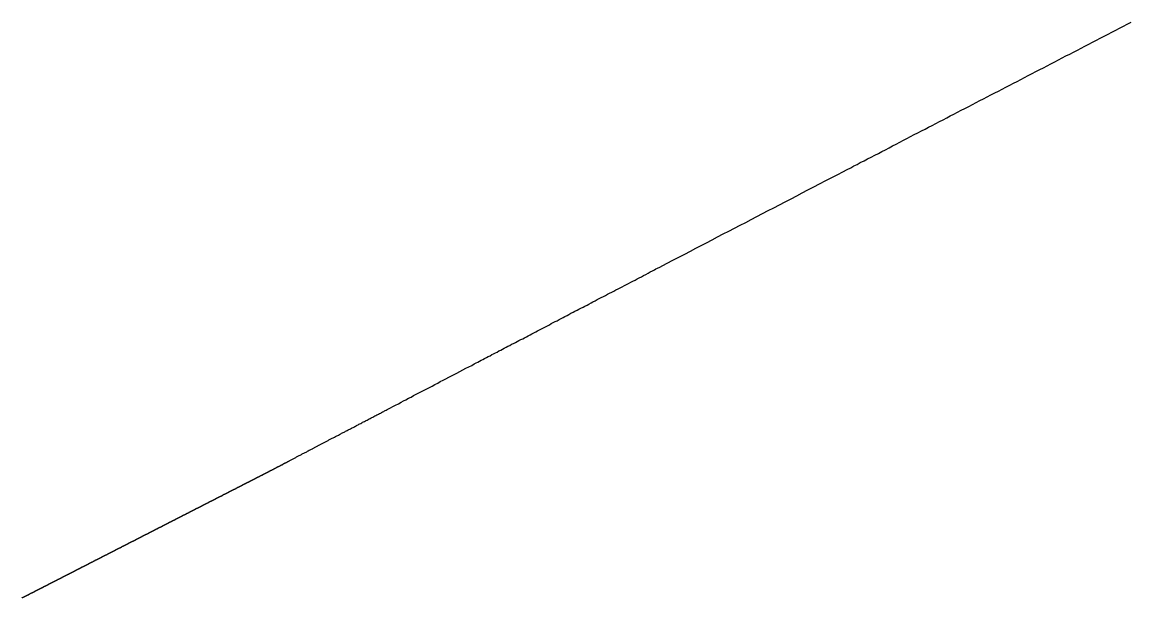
# Model space of a CAD drawing. Header units: millimetres. Extents: x 0 to 2438, y 0 to 1219.
# Drawn here: x 773.7797 to 773.843, y 119.9131 to 119.9459 of the extents above; entities that cross this region are included whole.
import ezdxf

# ---------------------------------------------------------------- set-up
doc = ezdxf.new("R2010")
doc.units = ezdxf.units.MM
doc.layers.add('CUT', color=7, linetype='Continuous')

msp = doc.modelspace()

# ---------------------------------------------------------------- linework, layer by layer
at = {"layer": 'CUT'}
msp.add_lwpolyline([(773.77973, 119.91306), (773.77974, 119.91306), (773.77974, 119.91307), (773.77975, 119.91307), (773.77976, 119.91307), (773.77976, 119.91308), (773.77977, 119.91308), (773.77978, 119.91308), (773.77978, 119.91309), (773.77979, 119.91309), (773.7798, 119.9131), (773.77981, 119.9131), (773.77982, 119.91311), (773.77983, 119.91311), (773.77983, 119.91312), (773.77984, 119.91312), (773.77985, 119.91312), (773.77985, 119.91313), (773.77986, 119.91313), (773.77987, 119.91313), (773.77987, 119.91314), (773.77988, 119.91314), (773.77989, 119.91314), (773.77989, 119.91315), (773.7799, 119.91315), (773.77991, 119.91315), (773.77991, 119.91316), (773.77992, 119.91316), (773.77993, 119.91316), (773.77993, 119.91317), (773.77994, 119.91317), (773.77995, 119.91317), (773.77995, 119.91318), (773.77996, 119.91318), (773.77997, 119.91318), (773.77997, 119.91319), (773.77998, 119.91319), (773.77999, 119.91319), (773.77999, 119.9132), (773.78, 119.9132), (773.78001, 119.9132), (773.78001, 119.91321), (773.78002, 119.91321), (773.78003, 119.91321), (773.78003, 119.91322), (773.78004, 119.91322), (773.78005, 119.91322), (773.78005, 119.91323), (773.78006, 119.91323), (773.78007, 119.91323), (773.78007, 119.91324), (773.78008, 119.91324), (773.78009, 119.91324), (773.78009, 119.91325), (773.7801, 119.91325), (773.78011, 119.91325), (773.78011, 119.91326), (773.78012, 119.91326), (773.78013, 119.91326), (773.78013, 119.91327), (773.78014, 119.91327), (773.78015, 119.91327), (773.78015, 119.91328), (773.78016, 119.91328), (773.78017, 119.91328), (773.78017, 119.91329), (773.78018, 119.91329), (773.78019, 119.9133), (773.7802, 119.9133), (773.7802, 119.91331), (773.78021, 119.91331), (773.78022, 119.91331), (773.78022, 119.91332), (773.78023, 119.91332), (773.78024, 119.91332), (773.78024, 119.91333), (773.78025, 119.91333), (773.78026, 119.91333), (773.78026, 119.91334), (773.78027, 119.91334), (773.78028, 119.91334), (773.78028, 119.91335), (773.78029, 119.91335), (773.7803, 119.91335), (773.7803, 119.91336), (773.78031, 119.91336), (773.78032, 119.91336), (773.78032, 119.91337), (773.78033, 119.91337), (773.78034, 119.91337), (773.78034, 119.91338), (773.78035, 119.91338), (773.78036, 119.91338), (773.78036, 119.91339), (773.78037, 119.91339), (773.78038, 119.91339), (773.78038, 119.9134), (773.78039, 119.9134), (773.7804, 119.9134), (773.7804, 119.91341), (773.78041, 119.91341), (773.78042, 119.91341), (773.78042, 119.91342), (773.78043, 119.91342), (773.78044, 119.91342), (773.78044, 119.91343), (773.78045, 119.91343), (773.78046, 119.91343), (773.78046, 119.91344), (773.78047, 119.91344), (773.78048, 119.91344), (773.78048, 119.91345), (773.78049, 119.91345), (773.7805, 119.91345), (773.7805, 119.91346), (773.78051, 119.91346), (773.78052, 119.91346), (773.78052, 119.91347), (773.78053, 119.91347), (773.78054, 119.91347), (773.78054, 119.91348), (773.78055, 119.91348), (773.78056, 119.91348), (773.78056, 119.91349), (773.78057, 119.91349), (773.78058, 119.91349), (773.78058, 119.9135), (773.78059, 119.9135), (773.7806, 119.91351), (773.78061, 119.91351), (773.78062, 119.91352), (773.78063, 119.91352), (773.78063, 119.91353), (773.78064, 119.91353), (773.78065, 119.91353), (773.78065, 119.91354), (773.78066, 119.91354), (773.78067, 119.91354), (773.78067, 119.91355), (773.78068, 119.91355), (773.78069, 119.91355), (773.78069, 119.91356), (773.7807, 119.91356), (773.78071, 119.91356), (773.78071, 119.91357), (773.78072, 119.91357), (773.78073, 119.91357), (773.78073, 119.91358), (773.78074, 119.91358), (773.78075, 119.91358), (773.78075, 119.91359), (773.78076, 119.91359), (773.78077, 119.91359), (773.78077, 119.9136), (773.78078, 119.9136), (773.78079, 119.9136), (773.78079, 119.91361), (773.7808, 119.91361), (773.78081, 119.91361), (773.78081, 119.91362), (773.78082, 119.91362), (773.78083, 119.91362), (773.78083, 119.91363), (773.78084, 119.91363), (773.78085, 119.91363), (773.78085, 119.91364), (773.78086, 119.91364), (773.78087, 119.91364), (773.78087, 119.91365), (773.78088, 119.91365), (773.78089, 119.91365), (773.78089, 119.91366), (773.7809, 119.91366), (773.78091, 119.91366), (773.78091, 119.91367), (773.78092, 119.91367), (773.78093, 119.91367), (773.78093, 119.91368), (773.78094, 119.91368), (773.78095, 119.91368), (773.78095, 119.91369), (773.78096, 119.91369), (773.78097, 119.91369), (773.78097, 119.9137), (773.78098, 119.9137), (773.78099, 119.91371), (773.781, 119.91371), (773.781, 119.91372), (773.78101, 119.91372), (773.78102, 119.91372), (773.78102, 119.91373), (773.78103, 119.91373), (773.78104, 119.91373), (773.78104, 119.91374), (773.78105, 119.91374), (773.78106, 119.91374), (773.78106, 119.91375), (773.78107, 119.91375), (773.78108, 119.91375), (773.78108, 119.91376), (773.78109, 119.91376), (773.7811, 119.91376), (773.7811, 119.91377), (773.78111, 119.91377), (773.78112, 119.91377), (773.78112, 119.91378), (773.78113, 119.91378), (773.78114, 119.91378), (773.78114, 119.91379), (773.78115, 119.91379), (773.78116, 119.91379), (773.78116, 119.9138), (773.78117, 119.9138), (773.78118, 119.9138), (773.78118, 119.91381), (773.78119, 119.91381), (773.7812, 119.91381), (773.7812, 119.91382), (773.78121, 119.91382), (773.78122, 119.91382), (773.78122, 119.91383), (773.78123, 119.91383), (773.78124, 119.91383), (773.78124, 119.91384), (773.78125, 119.91384), (773.78126, 119.91384), (773.78126, 119.91385), (773.78127, 119.91385), (773.78128, 119.91385), (773.78128, 119.91386), (773.78129, 119.91386), (773.7813, 119.91386), (773.7813, 119.91387), (773.78131, 119.91387), (773.78132, 119.91387), (773.78132, 119.91388), (773.78133, 119.91388), (773.78134, 119.91388), (773.78134, 119.91389), (773.78135, 119.91389), (773.78136, 119.91389), (773.78136, 119.9139), (773.78137, 119.9139), (773.78138, 119.9139), (773.78138, 119.91391), (773.78139, 119.91391), (773.7814, 119.91392), (773.78141, 119.91392), (773.78141, 119.91393), (773.78142, 119.91393), (773.78143, 119.91393), (773.78143, 119.91394), (773.78144, 119.91394), (773.78145, 119.91394), (773.78145, 119.91395), (773.78146, 119.91395), (773.78147, 119.91395), (773.78147, 119.91396), (773.78148, 119.91396), (773.78149, 119.91396), (773.78149, 119.91397), (773.7815, 119.91397), (773.78151, 119.91397), (773.78151, 119.91398), (773.78152, 119.91398), (773.78153, 119.91398), (773.78153, 119.91399), (773.78154, 119.91399), (773.78155, 119.91399), (773.78155, 119.914), (773.78156, 119.914), (773.78157, 119.914), (773.78157, 119.91401), (773.78158, 119.91401), (773.78159, 119.91401), (773.78159, 119.91402), (773.7816, 119.91402), (773.78161, 119.91402), (773.78161, 119.91403), (773.78162, 119.91403), (773.78163, 119.91403), (773.78163, 119.91404), (773.78164, 119.91404), (773.78165, 119.91404), (773.78165, 119.91405), (773.78166, 119.91405), (773.78167, 119.91405), (773.78167, 119.91406), (773.78168, 119.91406), (773.78169, 119.91406), (773.78169, 119.91407), (773.7817, 119.91407), (773.78171, 119.91407), (773.78171, 119.91408), (773.78172, 119.91408), (773.78173, 119.91408), (773.78173, 119.91409), (773.78174, 119.91409), (773.78175, 119.91409), (773.78175, 119.9141), (773.78176, 119.9141), (773.78177, 119.9141), (773.78177, 119.91411), (773.78178, 119.91411), (773.78179, 119.91412), (773.7818, 119.91412), (773.78181, 119.91413), (773.78182, 119.91413), (773.78182, 119.91414), (773.78183, 119.91414), (773.78184, 119.91414), (773.78184, 119.91415), (773.78185, 119.91415), (773.78186, 119.91415), (773.78186, 119.91416), (773.78187, 119.91416), (773.78188, 119.91416), (773.78188, 119.91417), (773.78189, 119.91417), (773.7819, 119.91417), (773.7819, 119.91418), (773.78191, 119.91418), (773.78192, 119.91418), (773.78192, 119.91419), (773.78193, 119.91419), (773.78194, 119.91419), (773.78194, 119.9142), (773.78195, 119.9142), (773.78196, 119.9142), (773.78196, 119.91421), (773.78197, 119.91421), (773.78198, 119.91421), (773.78198, 119.91422), (773.78199, 119.91422), (773.782, 119.91422), (773.782, 119.91423), (773.78201, 119.91423), (773.78202, 119.91423), (773.78202, 119.91424), (773.78203, 119.91424), (773.78204, 119.91424), (773.78204, 119.91425), (773.78205, 119.91425), (773.78206, 119.91425), (773.78206, 119.91426), (773.78207, 119.91426), (773.78208, 119.91426), (773.78208, 119.91427), (773.78209, 119.91427), (773.7821, 119.91427), (773.7821, 119.91428), (773.78211, 119.91428), (773.78212, 119.91428), (773.78212, 119.91429), (773.78213, 119.91429), (773.78214, 119.91429), (773.78214, 119.9143), (773.78215, 119.9143), (773.78216, 119.9143), (773.78216, 119.91431), (773.78217, 119.91431), (773.78218, 119.91431), (773.78218, 119.91432), (773.78219, 119.91432), (773.7822, 119.91433), (773.78221, 119.91433), (773.78221, 119.91434), (773.78222, 119.91434), (773.78223, 119.91434), (773.78223, 119.91435), (773.78224, 119.91435), (773.78225, 119.91435), (773.78225, 119.91436), (773.78226, 119.91436), (773.78227, 119.91436), (773.78227, 119.91437), (773.78228, 119.91437), (773.78229, 119.91437), (773.78229, 119.91438), (773.7823, 119.91438), (773.78231, 119.91438), (773.78231, 119.91439), (773.78232, 119.91439), (773.78233, 119.91439), (773.78233, 119.9144), (773.78234, 119.9144), (773.78235, 119.9144), (773.78235, 119.91441), (773.78236, 119.91441), (773.78237, 119.91441), (773.78237, 119.91442), (773.78238, 119.91442), (773.78239, 119.91442), (773.78239, 119.91443), (773.7824, 119.91443), (773.78241, 119.91443), (773.78241, 119.91444), (773.78242, 119.91444), (773.78243, 119.91444), (773.78243, 119.91445), (773.78244, 119.91445), (773.78245, 119.91445), (773.78245, 119.91446), (773.78246, 119.91446), (773.78247, 119.91446), (773.78247, 119.91447), (773.78248, 119.91447), (773.78249, 119.91447), (773.78249, 119.91448), (773.7825, 119.91448), (773.78251, 119.91448), (773.78251, 119.91449), (773.78252, 119.91449), (773.78253, 119.91449), (773.78253, 119.9145), (773.78254, 119.9145), (773.78255, 119.9145), (773.78255, 119.91451), (773.78256, 119.91451), (773.78257, 119.91451), (773.78257, 119.91452), (773.78258, 119.91452), (773.78259, 119.91453), (773.7826, 119.91453), (773.78261, 119.91454), (773.78262, 119.91454), (773.78263, 119.91455), (773.78264, 119.91455), (773.78264, 119.91456), (773.78265, 119.91456), (773.78266, 119.91456), (773.78266, 119.91457), (773.78267, 119.91457), (773.78268, 119.91457), (773.78268, 119.91458), (773.78269, 119.91458), (773.7827, 119.91458), (773.7827, 119.91459), (773.78271, 119.91459), (773.78272, 119.91459), (773.78272, 119.9146), (773.78273, 119.9146), (773.78274, 119.9146), (773.78274, 119.91461), (773.78275, 119.91461), (773.78276, 119.91461), (773.78276, 119.91462), (773.78277, 119.91462), (773.78278, 119.91462), (773.78278, 119.91463), (773.78279, 119.91463), (773.7828, 119.91463), (773.7828, 119.91464), (773.78281, 119.91464), (773.78282, 119.91464), (773.78282, 119.91465), (773.78283, 119.91465), (773.78284, 119.91465), (773.78284, 119.91466), (773.78285, 119.91466), (773.78286, 119.91466), (773.78286, 119.91467), (773.78287, 119.91467), (773.78288, 119.91467), (773.78288, 119.91468), (773.78289, 119.91468), (773.7829, 119.91468), (773.7829, 119.91469), (773.78291, 119.91469), (773.78292, 119.91469), (773.78292, 119.9147), (773.78293, 119.9147), (773.78294, 119.9147), (773.78294, 119.91471), (773.78295, 119.91471), (773.78296, 119.91471), (773.78296, 119.91472), (773.78297, 119.91472), (773.78298, 119.91472), (773.78298, 119.91473), (773.78299, 119.91473), (773.783, 119.91474), (773.78301, 119.91474), (773.78301, 119.91475), (773.78302, 119.91475), (773.78303, 119.91475), (773.78303, 119.91476), (773.78304, 119.91476), (773.78305, 119.91476), (773.78305, 119.91477), (773.78306, 119.91477), (773.78307, 119.91477), (773.78307, 119.91478), (773.78308, 119.91478), (773.78309, 119.91478), (773.78309, 119.91479), (773.7831, 119.91479), (773.78311, 119.91479), (773.78311, 119.9148), (773.78312, 119.9148), (773.78313, 119.9148), (773.78313, 119.91481), (773.78314, 119.91481), (773.78315, 119.91481), (773.78315, 119.91482), (773.78316, 119.91482), (773.78317, 119.91482), (773.78317, 119.91483), (773.78318, 119.91483), (773.78319, 119.91483), (773.78319, 119.91484), (773.7832, 119.91484), (773.78321, 119.91484), (773.78321, 119.91485), (773.78322, 119.91485), (773.78323, 119.91485), (773.78323, 119.91486), (773.78324, 119.91486), (773.78325, 119.91486), (773.78325, 119.91487), (773.78326, 119.91487), (773.78327, 119.91487), (773.78327, 119.91488), (773.78328, 119.91488), (773.78329, 119.91488), (773.78329, 119.91489), (773.7833, 119.91489), (773.78331, 119.91489), (773.78331, 119.9149), (773.78332, 119.9149), (773.78333, 119.9149), (773.78333, 119.91491), (773.78334, 119.91491), (773.78335, 119.91491), (773.78335, 119.91492), (773.78336, 119.91492), (773.78337, 119.91492), (773.78337, 119.91493), (773.78338, 119.91493), (773.78339, 119.91493), (773.78339, 119.91494), (773.7834, 119.91494), (773.78341, 119.91495), (773.78342, 119.91495), (773.78343, 119.91496), (773.78344, 119.91496), (773.78344, 119.91497), (773.78345, 119.91497), (773.78346, 119.91497), (773.78346, 119.91498), (773.78347, 119.91498), (773.78348, 119.91498), (773.78348, 119.91499), (773.78349, 119.91499), (773.7835, 119.91499), (773.7835, 119.915), (773.78351, 119.915), (773.78352, 119.915), (773.78352, 119.91501), (773.78353, 119.91501), (773.78354, 119.91501), (773.78354, 119.91502), (773.78355, 119.91502), (773.78356, 119.91502), (773.78356, 119.91503), (773.78357, 119.91503), (773.78358, 119.91503), (773.78358, 119.91504), (773.78359, 119.91504), (773.7836, 119.91504), (773.7836, 119.91505), (773.78361, 119.91505), (773.78362, 119.91505), (773.78362, 119.91506), (773.78363, 119.91506), (773.78364, 119.91506), (773.78364, 119.91507), (773.78365, 119.91507), (773.78366, 119.91507), (773.78366, 119.91508), (773.78367, 119.91508), (773.78368, 119.91508), (773.78368, 119.91509), (773.78369, 119.91509), (773.7837, 119.91509), (773.7837, 119.9151), (773.78371, 119.9151), (773.78372, 119.9151), (773.78372, 119.91511), (773.78373, 119.91511), (773.78374, 119.91511), (773.78374, 119.91512), (773.78375, 119.91512), (773.78376, 119.91512), (773.78376, 119.91513), (773.78377, 119.91513), (773.78378, 119.91513), (773.78378, 119.91514), (773.78379, 119.91514), (773.7838, 119.91515), (773.78381, 119.91515), (773.78382, 119.91516), (773.78383, 119.91516), (773.78384, 119.91517), (773.78385, 119.91517), (773.78385, 119.91518), (773.78386, 119.91518), (773.78387, 119.91518), (773.78387, 119.91519), (773.78388, 119.91519), (773.78389, 119.91519), (773.78389, 119.9152), (773.7839, 119.9152), (773.78391, 119.9152), (773.78391, 119.91521), (773.78392, 119.91521), (773.78393, 119.91521), (773.78393, 119.91522), (773.78394, 119.91522), (773.78395, 119.91522), (773.78395, 119.91523), (773.78396, 119.91523), (773.78397, 119.91523), (773.78397, 119.91524), (773.78398, 119.91524), (773.78399, 119.91524), (773.78399, 119.91525), (773.784, 119.91525), (773.78401, 119.91525), (773.78401, 119.91526), (773.78402, 119.91526), (773.78403, 119.91526), (773.78403, 119.91527), (773.78404, 119.91527), (773.78405, 119.91527), (773.78405, 119.91528), (773.78406, 119.91528), (773.78407, 119.91528), (773.78407, 119.91529), (773.78408, 119.91529), (773.78409, 119.91529), (773.78409, 119.9153), (773.7841, 119.9153), (773.78411, 119.9153), (773.78411, 119.91531), (773.78412, 119.91531), (773.78413, 119.91531), (773.78413, 119.91532), (773.78414, 119.91532), (773.78415, 119.91532), (773.78415, 119.91533), (773.78416, 119.91533), (773.78417, 119.91533), (773.78417, 119.91534), (773.78418, 119.91534), (773.78419, 119.91534), (773.78419, 119.91535), (773.7842, 119.91535), (773.78421, 119.91536), (773.78422, 119.91536), (773.78423, 119.91537), (773.78424, 119.91537), (773.78424, 119.91538), (773.78425, 119.91538), (773.78426, 119.91538), (773.78426, 119.91539), (773.78427, 119.91539), (773.78428, 119.91539), (773.78428, 119.9154), (773.78429, 119.9154), (773.7843, 119.9154), (773.7843, 119.91541), (773.78431, 119.91541), (773.78432, 119.91541), (773.78432, 119.91542), (773.78433, 119.91542), (773.78434, 119.91542), (773.78434, 119.91543), (773.78435, 119.91543), (773.78436, 119.91543), (773.78436, 119.91544), (773.78437, 119.91544), (773.78438, 119.91544), (773.78438, 119.91545), (773.78439, 119.91545), (773.7844, 119.91545), (773.7844, 119.91546), (773.78441, 119.91546), (773.78442, 119.91546), (773.78442, 119.91547), (773.78443, 119.91547), (773.78444, 119.91547), (773.78444, 119.91548), (773.78445, 119.91548), (773.78446, 119.91548), (773.78446, 119.91549), (773.78447, 119.91549), (773.78448, 119.91549), (773.78448, 119.9155), (773.78449, 119.9155), (773.7845, 119.9155), (773.7845, 119.91551), (773.78451, 119.91551), (773.78452, 119.91551), (773.78452, 119.91552), (773.78453, 119.91552), (773.78454, 119.91552), (773.78454, 119.91553), (773.78455, 119.91553), (773.78456, 119.91553), (773.78456, 119.91554), (773.78457, 119.91554), (773.78458, 119.91554), (773.78458, 119.91555), (773.78459, 119.91555), (773.7846, 119.91555), (773.7846, 119.91556), (773.78461, 119.91556), (773.78462, 119.91557), (773.78463, 119.91557), (773.78463, 119.91558), (773.78464, 119.91558), (773.78465, 119.91558), (773.78465, 119.91559), (773.78466, 119.91559), (773.78467, 119.91559), (773.78467, 119.9156), (773.78468, 119.9156), (773.78469, 119.9156), (773.78469, 119.91561), (773.7847, 119.91561), (773.78471, 119.91561), (773.78471, 119.91562), (773.78472, 119.91562), (773.78473, 119.91562), (773.78473, 119.91563), (773.78474, 119.91563), (773.78475, 119.91563), (773.78475, 119.91564), (773.78476, 119.91564), (773.78477, 119.91564), (773.78477, 119.91565), (773.78478, 119.91565), (773.78479, 119.91565), (773.78479, 119.91566), (773.7848, 119.91566), (773.78481, 119.91566), (773.78481, 119.91567), (773.78482, 119.91567), (773.78483, 119.91567), (773.78483, 119.91568), (773.78484, 119.91568), (773.78485, 119.91568), (773.78485, 119.91569), (773.78486, 119.91569), (773.78487, 119.91569), (773.78487, 119.9157), (773.78488, 119.9157), (773.78489, 119.9157), (773.78489, 119.91571), (773.7849, 119.91571), (773.78491, 119.91571), (773.78491, 119.91572), (773.78492, 119.91572), (773.78493, 119.91572), (773.78493, 119.91573), (773.78494, 119.91573), (773.78495, 119.91573), (773.78495, 119.91574), (773.78496, 119.91574), (773.78497, 119.91574), (773.78497, 119.91575), (773.78498, 119.91575), (773.78499, 119.91575), (773.78499, 119.91576), (773.785, 119.91576), (773.78501, 119.91576), (773.78501, 119.91577), (773.78502, 119.91577), (773.78503, 119.91578), (773.78504, 119.91578), (773.78505, 119.91579), (773.78506, 119.91579), (773.78506, 119.9158), (773.78507, 119.9158), (773.78508, 119.9158), (773.78508, 119.91581), (773.78509, 119.91581), (773.7851, 119.91581), (773.7851, 119.91582), (773.78511, 119.91582), (773.78512, 119.91582), (773.78512, 119.91583), (773.78513, 119.91583), (773.78514, 119.91583), (773.78514, 119.91584), (773.78515, 119.91584), (773.78516, 119.91584), (773.78516, 119.91585), (773.78517, 119.91585), (773.78518, 119.91585), (773.78518, 119.91586), (773.78519, 119.91586), (773.7852, 119.91586), (773.7852, 119.91587), (773.78521, 119.91587), (773.78522, 119.91587), (773.78522, 119.91588), (773.78523, 119.91588), (773.78524, 119.91588), (773.78524, 119.91589), (773.78525, 119.91589), (773.78526, 119.91589), (773.78526, 119.9159), (773.78527, 119.9159), (773.78528, 119.9159), (773.78528, 119.91591), (773.78529, 119.91591), (773.7853, 119.91591), (773.7853, 119.91592), (773.78531, 119.91592), (773.78532, 119.91592), (773.78532, 119.91593), (773.78533, 119.91593), (773.78534, 119.91593), (773.78534, 119.91594), (773.78535, 119.91594), (773.78536, 119.91594), (773.78536, 119.91595), (773.78537, 119.91595), (773.78538, 119.91595), (773.78538, 119.91596), (773.78539, 119.91596), (773.7854, 119.91596), (773.7854, 119.91597), (773.78541, 119.91597), (773.78542, 119.91597), (773.78542, 119.91598), (773.78543, 119.91598), (773.78544, 119.91599), (773.78545, 119.91599), (773.78545, 119.916), (773.78546, 119.916), (773.78547, 119.916), (773.78547, 119.91601), (773.78548, 119.91601), (773.78549, 119.91601), (773.78549, 119.91602), (773.7855, 119.91602), (773.78551, 119.91602), (773.78551, 119.91603), (773.78552, 119.91603), (773.78553, 119.91603), (773.78553, 119.91604), (773.78554, 119.91604), (773.78555, 119.91604), (773.78555, 119.91605), (773.78556, 119.91605), (773.78557, 119.91605), (773.78557, 119.91606), (773.78558, 119.91606), (773.78559, 119.91606), (773.78559, 119.91607), (773.7856, 119.91607), (773.78561, 119.91607), (773.78561, 119.91608), (773.78562, 119.91608), (773.78563, 119.91608), (773.78563, 119.91609), (773.78564, 119.91609), (773.78565, 119.91609), (773.78565, 119.9161), (773.78566, 119.9161), (773.78567, 119.9161), (773.78567, 119.91611), (773.78568, 119.91611), (773.78569, 119.91611), (773.78569, 119.91612), (773.7857, 119.91612), (773.78571, 119.91612), (773.78571, 119.91613), (773.78572, 119.91613), (773.78573, 119.91613), (773.78573, 119.91614), (773.78574, 119.91614), (773.78575, 119.91614), (773.78575, 119.91615), (773.78576, 119.91615), (773.78577, 119.91615), (773.78577, 119.91616), (773.78578, 119.91616), (773.78579, 119.91616), (773.78579, 119.91617), (773.7858, 119.91617), (773.78581, 119.91617), (773.78581, 119.91618), (773.78582, 119.91618), (773.78583, 119.91619), (773.78584, 119.91619), (773.78585, 119.9162), (773.78586, 119.9162), (773.78586, 119.91621), (773.78587, 119.91621), (773.78588, 119.91621), (773.78588, 119.91622), (773.78589, 119.91622), (773.7859, 119.91622), (773.7859, 119.91623), (773.78591, 119.91623), (773.78592, 119.91623), (773.78592, 119.91624), (773.78593, 119.91624), (773.78594, 119.91624), (773.78594, 119.91625), (773.78595, 119.91625), (773.78596, 119.91625), (773.78596, 119.91626), (773.78597, 119.91626), (773.78598, 119.91626), (773.78598, 119.91627), (773.78599, 119.91627), (773.786, 119.91627), (773.786, 119.91628), (773.78601, 119.91628), (773.78602, 119.91628), (773.78602, 119.91629), (773.78603, 119.91629), (773.78604, 119.91629), (773.78604, 119.9163), (773.78605, 119.9163), (773.78606, 119.9163), (773.78606, 119.91631), (773.78607, 119.91631), (773.78608, 119.91631), (773.78608, 119.91632), (773.78609, 119.91632), (773.7861, 119.91632), (773.7861, 119.91633), (773.78611, 119.91633), (773.78612, 119.91633), (773.78612, 119.91634), (773.78613, 119.91634), (773.78614, 119.91634), (773.78614, 119.91635), (773.78615, 119.91635), (773.78616, 119.91635), (773.78616, 119.91636), (773.78617, 119.91636), (773.78618, 119.91636), (773.78618, 119.91637), (773.78619, 119.91637), (773.7862, 119.91637), (773.7862, 119.91638), (773.78621, 119.91638), (773.78622, 119.91638), (773.78622, 119.91639), (773.78623, 119.91639), (773.78624, 119.91639), (773.78624, 119.9164), (773.78625, 119.9164), (773.78625, 119.91641), (773.78626, 119.91641), (773.78627, 119.91641), (773.78627, 119.91642), (773.78628, 119.91642), (773.78629, 119.91642), (773.78629, 119.91643), (773.7863, 119.91643), (773.78631, 119.91643), (773.78631, 119.91644), (773.78632, 119.91644), (773.78633, 119.91644), (773.78633, 119.91645), (773.78634, 119.91645), (773.78635, 119.91645), (773.78635, 119.91646), (773.78636, 119.91646), (773.78637, 119.91646), (773.78637, 119.91647), (773.78638, 119.91647), (773.78639, 119.91647), (773.78639, 119.91648), (773.7864, 119.91648), (773.78641, 119.91648), (773.78641, 119.91649), (773.78642, 119.91649), (773.78643, 119.91649), (773.78643, 119.9165), (773.78644, 119.9165), (773.78645, 119.9165), (773.78645, 119.91651), (773.78646, 119.91651), (773.78647, 119.91651), (773.78647, 119.91652), (773.78648, 119.91652), (773.78649, 119.91652), (773.78649, 119.91653), (773.7865, 119.91653), (773.78651, 119.91653), (773.78651, 119.91654), (773.78652, 119.91654), (773.78653, 119.91654), (773.78653, 119.91655), (773.78654, 119.91655), (773.78655, 119.91655), (773.78655, 119.91656), (773.78656, 119.91656), (773.78657, 119.91656), (773.78657, 119.91657), (773.78658, 119.91657), (773.78659, 119.91657), (773.78659, 119.91658), (773.7866, 119.91658), (773.78661, 119.91658), (773.78661, 119.91659), (773.78662, 119.91659), (773.78663, 119.91659), (773.78663, 119.9166), (773.78664, 119.9166), (773.78665, 119.91661), (773.78666, 119.91661), (773.78667, 119.91662), (773.78668, 119.91662), (773.78668, 119.91663), (773.78669, 119.91663), (773.7867, 119.91663), (773.7867, 119.91664), (773.78671, 119.91664), (773.78672, 119.91664), (773.78672, 119.91665), (773.78673, 119.91665), (773.78674, 119.91665), (773.78674, 119.91666), (773.78675, 119.91666), (773.78676, 119.91666), (773.78676, 119.91667), (773.78677, 119.91667), (773.78678, 119.91667), (773.78678, 119.91668), (773.78679, 119.91668), (773.7868, 119.91668), (773.7868, 119.91669), (773.78681, 119.91669), (773.78682, 119.91669), (773.78682, 119.9167), (773.78683, 119.9167), (773.78684, 119.9167), (773.78684, 119.91671), (773.78685, 119.91671), (773.78686, 119.91671), (773.78686, 119.91672), (773.78687, 119.91672), (773.78688, 119.91672), (773.78688, 119.91673), (773.78689, 119.91673), (773.7869, 119.91673), (773.7869, 119.91674), (773.78691, 119.91674), (773.78692, 119.91674), (773.78692, 119.91675), (773.78693, 119.91675), (773.78694, 119.91675), (773.78694, 119.91676), (773.78695, 119.91676), (773.78696, 119.91676), (773.78696, 119.91677), (773.78697, 119.91677), (773.78698, 119.91677), (773.78698, 119.91678), (773.78699, 119.91678), (773.787, 119.91678), (773.787, 119.91679), (773.78701, 119.91679), (773.78702, 119.91679), (773.78702, 119.9168), (773.78703, 119.9168), (773.78704, 119.9168), (773.78704, 119.91681), (773.78705, 119.91681), (773.78706, 119.91681), (773.78706, 119.91682), (773.78707, 119.91682), (773.78707, 119.91683), (773.78708, 119.91683), (773.78709, 119.91683), (773.78709, 119.91684), (773.7871, 119.91684), (773.78711, 119.91684), (773.78711, 119.91685), (773.78712, 119.91685), (773.78713, 119.91685), (773.78713, 119.91686), (773.78714, 119.91686), (773.78715, 119.91686), (773.78715, 119.91687), (773.78716, 119.91687), (773.78717, 119.91687), (773.78717, 119.91688), (773.78718, 119.91688), (773.78719, 119.91688), (773.78719, 119.91689), (773.7872, 119.91689), (773.78721, 119.91689), (773.78721, 119.9169), (773.78722, 119.9169), (773.78723, 119.9169), (773.78723, 119.91691), (773.78724, 119.91691), (773.78725, 119.91691), (773.78725, 119.91692), (773.78726, 119.91692), (773.78727, 119.91692), (773.78727, 119.91693), (773.78728, 119.91693), (773.78729, 119.91693), (773.78729, 119.91694), (773.7873, 119.91694), (773.78731, 119.91694), (773.78731, 119.91695), (773.78732, 119.91695), (773.78733, 119.91695), (773.78733, 119.91696), (773.78734, 119.91696), (773.78735, 119.91696), (773.78735, 119.91697), (773.78736, 119.91697), (773.78737, 119.91697), (773.78737, 119.91698), (773.78738, 119.91698), (773.78739, 119.91698), (773.78739, 119.91699), (773.7874, 119.91699), (773.78741, 119.91699), (773.78741, 119.917), (773.78742, 119.917), (773.78743, 119.917), (773.78743, 119.91701), (773.78744, 119.91701), (773.78745, 119.91701), (773.78745, 119.91702), (773.78746, 119.91702), (773.78747, 119.91702), (773.78747, 119.91703), (773.78748, 119.91703), (773.78749, 119.91704), (773.7875, 119.91704), (773.7875, 119.91705), (773.78751, 119.91705), (773.78752, 119.91705), (773.78752, 119.91706), (773.78753, 119.91706), (773.78754, 119.91706), (773.78754, 119.91707), (773.78755, 119.91707), (773.78756, 119.91707), (773.78756, 119.91708), (773.78757, 119.91708), (773.78758, 119.91708), (773.78758, 119.91709), (773.78759, 119.91709), (773.7876, 119.91709), (773.7876, 119.9171), (773.78761, 119.9171), (773.78762, 119.9171), (773.78762, 119.91711), (773.78763, 119.91711), (773.78764, 119.91711), (773.78764, 119.91712), (773.78765, 119.91712), (773.78766, 119.91712), (773.78766, 119.91713), (773.78767, 119.91713), (773.78768, 119.91713), (773.78768, 119.91714), (773.78769, 119.91714), (773.7877, 119.91714), (773.7877, 119.91715), (773.78771, 119.91715), (773.78772, 119.91715), (773.78772, 119.91716), (773.78773, 119.91716), (773.78774, 119.91716), (773.78774, 119.91717), (773.78775, 119.91717), (773.78776, 119.91717), (773.78776, 119.91718), (773.78777, 119.91718), (773.78778, 119.91718), (773.78778, 119.91719), (773.78779, 119.91719), (773.7878, 119.91719), (773.7878, 119.9172), (773.78781, 119.9172), (773.78782, 119.9172), (773.78782, 119.91721), (773.78783, 119.91721), (773.78784, 119.91721), (773.78784, 119.91722), (773.78785, 119.91722), (773.78786, 119.91722), (773.78786, 119.91723), (773.78787, 119.91723), (773.78788, 119.91723), (773.78788, 119.91724), (773.78789, 119.91724), (773.7879, 119.91725), (773.78791, 119.91725), (773.78791, 119.91726), (773.78792, 119.91726), (773.78793, 119.91726), (773.78793, 119.91727), (773.78794, 119.91727), (773.78795, 119.91727), (773.78795, 119.91728), (773.78796, 119.91728), (773.78797, 119.91728), (773.78797, 119.91729), (773.78798, 119.91729), (773.78799, 119.91729), (773.78799, 119.9173), (773.788, 119.9173), (773.78801, 119.9173), (773.78801, 119.91731), (773.78802, 119.91731), (773.78803, 119.91731), (773.78803, 119.91732), (773.78804, 119.91732), (773.78805, 119.91732), (773.78805, 119.91733), (773.78806, 119.91733), (773.78807, 119.91733), (773.78807, 119.91734), (773.78808, 119.91734), (773.78809, 119.91734), (773.78809, 119.91735), (773.7881, 119.91735), (773.78811, 119.91735), (773.78811, 119.91736), (773.78812, 119.91736), (773.78813, 119.91736), (773.78813, 119.91737), (773.78814, 119.91737), (773.78815, 119.91737), (773.78815, 119.91738), (773.78816, 119.91738), (773.78817, 119.91738), (773.78817, 119.91739), (773.78818, 119.91739), (773.78819, 119.91739), (773.78819, 119.9174), (773.7882, 119.9174), (773.78821, 119.9174), (773.78821, 119.91741), (773.78822, 119.91741), (773.78823, 119.91741), (773.78823, 119.91742), (773.78824, 119.91742), (773.78825, 119.91742), (773.78825, 119.91743), (773.78826, 119.91743), (773.78827, 119.91743), (773.78827, 119.91744), (773.78828, 119.91744), (773.78829, 119.91744), (773.78829, 119.91745), (773.7883, 119.91745), (773.78831, 119.91746), (773.78832, 119.91746), (773.78832, 119.91747), (773.78833, 119.91747), (773.78834, 119.91747), (773.78834, 119.91748), (773.78835, 119.91748), (773.78836, 119.91748), (773.78836, 119.91749), (773.78837, 119.91749), (773.78838, 119.91749), (773.78838, 119.9175), (773.78839, 119.9175), (773.7884, 119.9175), (773.7884, 119.91751), (773.78841, 119.91751), (773.78842, 119.91751), (773.78842, 119.91752), (773.78843, 119.91752), (773.78844, 119.91752), (773.78844, 119.91753), (773.78845, 119.91753), (773.78846, 119.91753), (773.78846, 119.91754), (773.78847, 119.91754), (773.78848, 119.91754), (773.78848, 119.91755), (773.78849, 119.91755), (773.7885, 119.91755), (773.7885, 119.91756), (773.78851, 119.91756), (773.78852, 119.91756), (773.78852, 119.91757), (773.78853, 119.91757), (773.78854, 119.91757), (773.78854, 119.91758), (773.78855, 119.91758), (773.78856, 119.91758), (773.78856, 119.91759), (773.78857, 119.91759), (773.78858, 119.91759), (773.78858, 119.9176), (773.78859, 119.9176), (773.7886, 119.9176), (773.7886, 119.91761), (773.78861, 119.91761), (773.78862, 119.91761), (773.78862, 119.91762), (773.78863, 119.91762), (773.78864, 119.91762), (773.78864, 119.91763), (773.78865, 119.91763), (773.78866, 119.91763), (773.78866, 119.91764), (773.78867, 119.91764), (773.78868, 119.91764), (773.78868, 119.91765), (773.78869, 119.91765), (773.7887, 119.91765), (773.7887, 119.91766), (773.78871, 119.91766), (773.78872, 119.91767), (773.78873, 119.91767), (773.78873, 119.91768), (773.78874, 119.91768), (773.78875, 119.91768), (773.78875, 119.91769), (773.78876, 119.91769), (773.78877, 119.91769), (773.78877, 119.9177), (773.78878, 119.9177), (773.78879, 119.9177), (773.78879, 119.91771), (773.7888, 119.91771), (773.78881, 119.91771), (773.78881, 119.91772), (773.78882, 119.91772), (773.78883, 119.91772), (773.78883, 119.91773), (773.78884, 119.91773), (773.78885, 119.91773), (773.78885, 119.91774), (773.78886, 119.91774), (773.78887, 119.91774), (773.78887, 119.91775), (773.78888, 119.91775), (773.78889, 119.91775), (773.78889, 119.91776), (773.7889, 119.91776), (773.78891, 119.91776), (773.78891, 119.91777), (773.78892, 119.91777), (773.78893, 119.91777), (773.78893, 119.91778), (773.78894, 119.91778), (773.78895, 119.91778), (773.78895, 119.91779), (773.78896, 119.91779), (773.78897, 119.91779), (773.78897, 119.9178), (773.78898, 119.9178), (773.78899, 119.9178), (773.78899, 119.91781), (773.789, 119.91781), (773.78901, 119.91781), (773.78901, 119.91782), (773.78902, 119.91782), (773.78903, 119.91782), (773.78903, 119.91783), (773.78904, 119.91783), (773.78905, 119.91783), (773.78905, 119.91784), (773.78906, 119.91784), (773.78907, 119.91784), (773.78907, 119.91785), (773.78908, 119.91785), (773.78909, 119.91785), (773.78909, 119.91786), (773.7891, 119.91786), (773.78911, 119.91786), (773.78911, 119.91787), (773.78912, 119.91787), (773.78913, 119.91788), (773.78914, 119.91788), (773.78914, 119.91789), (773.78915, 119.91789), (773.78916, 119.91789), (773.78916, 119.9179), (773.78917, 119.9179), (773.78918, 119.9179), (773.78918, 119.91791), (773.78919, 119.91791), (773.7892, 119.91791), (773.7892, 119.91792), (773.78921, 119.91792), (773.78922, 119.91792), (773.78922, 119.91793), (773.78923, 119.91793), (773.78924, 119.91793), (773.78924, 119.91794), (773.78925, 119.91794), (773.78926, 119.91794), (773.78926, 119.91795), (773.78927, 119.91795), (773.78928, 119.91795), (773.78928, 119.91796), (773.78929, 119.91796), (773.7893, 119.91796), (773.7893, 119.91797), (773.78931, 119.91797), (773.78932, 119.91797), (773.78932, 119.91798), (773.78933, 119.91798), (773.78934, 119.91798), (773.78934, 119.91799), (773.78935, 119.91799), (773.78936, 119.91799), (773.78936, 119.918), (773.78937, 119.918), (773.78938, 119.918), (773.78938, 119.91801), (773.78939, 119.91801), (773.7894, 119.91801), (773.7894, 119.91802), (773.78941, 119.91802), (773.78942, 119.91802), (773.78942, 119.91803), (773.78943, 119.91803), (773.78944, 119.91803), (773.78944, 119.91804), (773.78945, 119.91804), (773.78946, 119.91804), (773.78946, 119.91805), (773.78947, 119.91805), (773.78948, 119.91805), (773.78948, 119.91806), (773.78949, 119.91806), (773.7895, 119.91806), (773.7895, 119.91807), (773.78951, 119.91807), (773.78952, 119.91807), (773.78952, 119.91808), (773.78953, 119.91808), (773.78954, 119.91809), (773.78955, 119.91809), (773.78955, 119.9181), (773.78956, 119.9181), (773.78957, 119.9181), (773.78957, 119.91811), (773.78958, 119.91811), (773.78959, 119.91811), (773.78959, 119.91812), (773.7896, 119.91812), (773.78961, 119.91812), (773.78961, 119.91813), (773.78962, 119.91813), (773.78963, 119.91813), (773.78963, 119.91814), (773.78964, 119.91814), (773.78965, 119.91814), (773.78965, 119.91815), (773.78966, 119.91815), (773.78967, 119.91815), (773.78967, 119.91816), (773.78968, 119.91816), (773.78969, 119.91816), (773.78969, 119.91817), (773.7897, 119.91817), (773.78971, 119.91817), (773.78971, 119.91818), (773.78972, 119.91818), (773.78973, 119.91818), (773.78973, 119.91819), (773.78974, 119.91819), (773.78975, 119.91819), (773.78975, 119.9182), (773.78976, 119.9182), (773.78977, 119.9182), (773.78977, 119.91821), (773.78978, 119.91821), (773.78979, 119.91821), (773.78979, 119.91822), (773.7898, 119.91822), (773.78981, 119.91822), (773.78981, 119.91823), (773.78982, 119.91823), (773.78983, 119.91823), (773.78983, 119.91824), (773.78984, 119.91824), (773.78985, 119.91824), (773.78985, 119.91825), (773.78986, 119.91825), (773.78987, 119.91825), (773.78987, 119.91826), (773.78988, 119.91826), (773.78989, 119.91826), (773.78989, 119.91827), (773.7899, 119.91827), (773.78991, 119.91827), (773.78991, 119.91828), (773.78992, 119.91828), (773.78993, 119.91828), (773.78993, 119.91829), (773.78994, 119.91829), (773.78995, 119.91829), (773.78995, 119.9183), (773.78996, 119.9183), (773.78996, 119.91831), (773.78997, 119.91831), (773.78998, 119.91831), (773.78998, 119.91832), (773.78999, 119.91832), (773.79, 119.91832), (773.79, 119.91833), (773.79001, 119.91833), (773.79002, 119.91833), (773.79002, 119.91834), (773.79003, 119.91834), (773.79004, 119.91834), (773.79004, 119.91835), (773.79005, 119.91835), (773.79006, 119.91835), (773.79006, 119.91836), (773.79007, 119.91836), (773.79008, 119.91836), (773.79008, 119.91837), (773.79009, 119.91837), (773.7901, 119.91837), (773.7901, 119.91838), (773.79011, 119.91838), (773.79012, 119.91838), (773.79012, 119.91839), (773.79013, 119.91839), (773.79014, 119.91839), (773.79014, 119.9184), (773.79015, 119.9184), (773.79016, 119.9184), (773.79016, 119.91841), (773.79017, 119.91841), (773.79018, 119.91841), (773.79018, 119.91842), (773.79019, 119.91842), (773.7902, 119.91842), (773.7902, 119.91843), (773.79021, 119.91843), (773.79022, 119.91843), (773.79022, 119.91844), (773.79023, 119.91844), (773.79024, 119.91844), (773.79024, 119.91845), (773.79025, 119.91845), (773.79026, 119.91845), (773.79026, 119.91846), (773.79027, 119.91846), (773.79028, 119.91846), (773.79028, 119.91847), (773.79029, 119.91847), (773.7903, 119.91847), (773.7903, 119.91848), (773.79031, 119.91848), (773.79032, 119.91848), (773.79032, 119.91849), (773.79033, 119.91849), (773.79034, 119.91849), (773.79034, 119.9185), (773.79035, 119.9185), (773.79036, 119.9185), (773.79036, 119.91851), (773.79037, 119.91851), (773.79038, 119.91852), (773.79039, 119.91852), (773.79039, 119.91853), (773.7904, 119.91853), (773.79041, 119.91853), (773.79041, 119.91854), (773.79042, 119.91854), (773.79043, 119.91854), (773.79043, 119.91855), (773.79044, 119.91855), (773.79045, 119.91855), (773.79045, 119.91856), (773.79046, 119.91856), (773.79047, 119.91856), (773.79047, 119.91857), (773.79048, 119.91857), (773.79049, 119.91857), (773.79049, 119.91858), (773.7905, 119.91858), (773.79051, 119.91858), (773.79051, 119.91859), (773.79052, 119.91859), (773.79053, 119.91859), (773.79053, 119.9186), (773.79054, 119.9186), (773.79055, 119.9186), (773.79055, 119.91861), (773.79056, 119.91861), (773.79057, 119.91861), (773.79057, 119.91862), (773.79058, 119.91862), (773.79059, 119.91862), (773.79059, 119.91863), (773.7906, 119.91863), (773.79061, 119.91863), (773.79061, 119.91864), (773.79062, 119.91864), (773.79063, 119.91864), (773.79063, 119.91865), (773.79064, 119.91865), (773.79065, 119.91865), (773.79065, 119.91866), (773.79066, 119.91866), (773.79067, 119.91866), (773.79067, 119.91867), (773.79068, 119.91867), (773.79069, 119.91867), (773.79069, 119.91868), (773.7907, 119.91868), (773.79071, 119.91868), (773.79071, 119.91869), (773.79072, 119.91869), (773.79073, 119.91869), (773.79073, 119.9187), (773.79074, 119.9187), (773.79075, 119.9187), (773.79075, 119.91871), (773.79076, 119.91871), (773.79077, 119.91871), (773.79077, 119.91872), (773.79078, 119.91872), (773.79079, 119.91873), (773.7908, 119.91873), (773.7908, 119.91874), (773.79081, 119.91874), (773.79082, 119.91874), (773.79082, 119.91875), (773.79083, 119.91875), (773.79084, 119.91875), (773.79084, 119.91876), (773.79085, 119.91876), (773.79086, 119.91876), (773.79086, 119.91877), (773.79087, 119.91877), (773.79088, 119.91877), (773.79088, 119.91878), (773.79089, 119.91878), (773.7909, 119.91878), (773.7909, 119.91879), (773.79091, 119.91879), (773.79092, 119.91879), (773.79092, 119.9188), (773.79093, 119.9188), (773.79094, 119.9188), (773.79094, 119.91881), (773.79095, 119.91881), (773.79096, 119.91881), (773.79096, 119.91882), (773.79097, 119.91882), (773.79098, 119.91882), (773.79098, 119.91883), (773.79099, 119.91883), (773.791, 119.91883), (773.791, 119.91884), (773.79101, 119.91884), (773.79102, 119.91884), (773.79102, 119.91885), (773.79103, 119.91885), (773.79104, 119.91885), (773.79104, 119.91886), (773.79105, 119.91886), (773.79106, 119.91886), (773.79106, 119.91887), (773.79107, 119.91887), (773.79108, 119.91887), (773.79108, 119.91888), (773.79109, 119.91888), (773.7911, 119.91888), (773.7911, 119.91889), (773.79111, 119.91889), (773.79112, 119.91889), (773.79112, 119.9189), (773.79113, 119.9189), (773.79114, 119.9189), (773.79114, 119.91891), (773.79115, 119.91891), (773.79116, 119.91891), (773.79116, 119.91892), (773.79117, 119.91892), (773.79118, 119.91892), (773.79118, 119.91893), (773.79119, 119.91893), (773.7912, 119.91894), (773.79121, 119.91894), (773.79122, 119.91895), (773.79123, 119.91895), (773.79123, 119.91896), (773.79124, 119.91896), (773.79125, 119.91896), (773.79125, 119.91897), (773.79126, 119.91897), (773.79127, 119.91897), (773.79127, 119.91898), (773.79128, 119.91898), (773.79129, 119.91898), (773.79129, 119.91899), (773.7913, 119.91899), (773.79131, 119.91899), (773.79131, 119.919), (773.79132, 119.919), (773.79133, 119.919), (773.79133, 119.91901), (773.79134, 119.91901), (773.79135, 119.91901), (773.79135, 119.91902), (773.79136, 119.91902), (773.79137, 119.91902), (773.79137, 119.91903), (773.79138, 119.91903), (773.79139, 119.91903), (773.79139, 119.91904), (773.7914, 119.91904), (773.79141, 119.91904), (773.79141, 119.91905), (773.79142, 119.91905), (773.79143, 119.91905), (773.79143, 119.91906), (773.79144, 119.91906), (773.79145, 119.91906), (773.79145, 119.91907), (773.79146, 119.91907), (773.79147, 119.91907), (773.79147, 119.91908), (773.79148, 119.91908), (773.79149, 119.91908), (773.79149, 119.91909), (773.7915, 119.91909), (773.79151, 119.91909), (773.79151, 119.9191), (773.79152, 119.9191), (773.79153, 119.9191), (773.79153, 119.91911), (773.79154, 119.91911), (773.79155, 119.91911), (773.79155, 119.91912), (773.79156, 119.91912), (773.79157, 119.91912), (773.79157, 119.91913), (773.79158, 119.91913), (773.79159, 119.91913), (773.79159, 119.91914), (773.7916, 119.91914), (773.79161, 119.91914), (773.79161, 119.91915), (773.79162, 119.91915), (773.79163, 119.91916), (773.79164, 119.91916), (773.79164, 119.91917), (773.79165, 119.91917), (773.79166, 119.91917), (773.79166, 119.91918), (773.79167, 119.91918), (773.79168, 119.91918), (773.79168, 119.91919), (773.79169, 119.91919), (773.7917, 119.91919), (773.7917, 119.9192), (773.79171, 119.9192), (773.79172, 119.9192), (773.79172, 119.91921), (773.79173, 119.91921), (773.79174, 119.91921), (773.79174, 119.91922), (773.79175, 119.91922), (773.79176, 119.91922), (773.79176, 119.91923), (773.79177, 119.91923), (773.79178, 119.91923), (773.79178, 119.91924), (773.79179, 119.91924), (773.7918, 119.91924), (773.7918, 119.91925), (773.79181, 119.91925), (773.79182, 119.91925), (773.79182, 119.91926), (773.79183, 119.91926), (773.79184, 119.91926), (773.79184, 119.91927), (773.79185, 119.91927), (773.79186, 119.91927), (773.79186, 119.91928), (773.79187, 119.91928), (773.79188, 119.91928), (773.79188, 119.91929), (773.79189, 119.91929), (773.7919, 119.91929), (773.7919, 119.9193), (773.79191, 119.9193), (773.79192, 119.9193), (773.79192, 119.91931), (773.79193, 119.91931), (773.79194, 119.91931), (773.79194, 119.91932), (773.79195, 119.91932), (773.79196, 119.91932), (773.79196, 119.91933), (773.79197, 119.91933), (773.79198, 119.91933), (773.79198, 119.91934), (773.79199, 119.91934), (773.792, 119.91934), (773.792, 119.91935), (773.79201, 119.91935), (773.79202, 119.91935), (773.79202, 119.91936), (773.79203, 119.91936), (773.79204, 119.91937), (773.79205, 119.91937), (773.79205, 119.91938), (773.79206, 119.91938), (773.79207, 119.91938), (773.79207, 119.91939), (773.79208, 119.91939), (773.79209, 119.91939), (773.79209, 119.9194), (773.7921, 119.9194), (773.79211, 119.9194), (773.79211, 119.91941), (773.79212, 119.91941), (773.79213, 119.91941), (773.79213, 119.91942), (773.79214, 119.91942), (773.79215, 119.91942), (773.79215, 119.91943), (773.79216, 119.91943), (773.79217, 119.91943), (773.79217, 119.91944), (773.79218, 119.91944), (773.79219, 119.91944), (773.79219, 119.91945), (773.7922, 119.91945), (773.79221, 119.91945), (773.79221, 119.91946), (773.79222, 119.91946), (773.79223, 119.91946), (773.79223, 119.91947), (773.79224, 119.91947), (773.79225, 119.91947), (773.79225, 119.91948), (773.79226, 119.91948), (773.79227, 119.91948), (773.79227, 119.91949), (773.79228, 119.91949), (773.79229, 119.91949), (773.79229, 119.9195), (773.7923, 119.9195), (773.79231, 119.9195), (773.79231, 119.91951), (773.79232, 119.91951), (773.79233, 119.91951), (773.79233, 119.91952), (773.79234, 119.91952), (773.79235, 119.91952), (773.79235, 119.91953), (773.79236, 119.91953), (773.79237, 119.91953), (773.79237, 119.91954), (773.79238, 119.91954), (773.79239, 119.91954), (773.79239, 119.91955), (773.7924, 119.91955), (773.79241, 119.91955), (773.79241, 119.91956), (773.79242, 119.91956), (773.79243, 119.91956), (773.79243, 119.91957), (773.79244, 119.91957), (773.79245, 119.91957), (773.79245, 119.91958), (773.79246, 119.91958), (773.79247, 119.91959), (773.79248, 119.91959), (773.79248, 119.9196), (773.79249, 119.9196), (773.7925, 119.9196), (773.7925, 119.91961), (773.79251, 119.91961), (773.79252, 119.91961), (773.79252, 119.91962), (773.79253, 119.91962), (773.79254, 119.91962), (773.79254, 119.91963), (773.79255, 119.91963), (773.79256, 119.91963), (773.79256, 119.91964), (773.79257, 119.91964), (773.79258, 119.91964), (773.79258, 119.91965), (773.79259, 119.91965), (773.7926, 119.91965), (773.7926, 119.91966), (773.79261, 119.91966), (773.79262, 119.91966), (773.79262, 119.91967), (773.79263, 119.91967), (773.79264, 119.91967), (773.79264, 119.91968), (773.79265, 119.91968), (773.79266, 119.91968), (773.79266, 119.91969), (773.79267, 119.91969), (773.79268, 119.91969), (773.79268, 119.9197), (773.79269, 119.9197), (773.7927, 119.9197), (773.7927, 119.91971), (773.79271, 119.91971), (773.79272, 119.91971), (773.79272, 119.91972), (773.79273, 119.91972), (773.79274, 119.91972), (773.79274, 119.91973), (773.79275, 119.91973), (773.79276, 119.91973), (773.79276, 119.91974), (773.79277, 119.91974), (773.79278, 119.91974), (773.79278, 119.91975), (773.79279, 119.91975), (773.7928, 119.91975), (773.7928, 119.91976), (773.79281, 119.91976), (773.79282, 119.91976), (773.79282, 119.91977), (773.79283, 119.91977), (773.79284, 119.91977), (773.79284, 119.91978), (773.79285, 119.91978), (773.79286, 119.91978), (773.79286, 119.91979), (773.79287, 119.91979), (773.79288, 119.9198), (773.79289, 119.9198), (773.79289, 119.91981), (773.7929, 119.91981), (773.79291, 119.91981), (773.79291, 119.91982), (773.79292, 119.91982), (773.79293, 119.91982), (773.79293, 119.91983), (773.79294, 119.91983), (773.79295, 119.91983), (773.79295, 119.91984), (773.79296, 119.91984), (773.79297, 119.91984), (773.79297, 119.91985), (773.79298, 119.91985), (773.79299, 119.91985), (773.79299, 119.91986), (773.793, 119.91986), (773.79301, 119.91986), (773.79301, 119.91987), (773.79302, 119.91987), (773.79303, 119.91987), (773.79303, 119.91988), (773.79304, 119.91988), (773.79305, 119.91988), (773.79305, 119.91989), (773.79306, 119.91989), (773.79307, 119.91989), (773.79307, 119.9199), (773.79308, 119.9199), (773.79309, 119.9199), (773.79309, 119.91991), (773.7931, 119.91991), (773.79311, 119.91991), (773.79311, 119.91992), (773.79312, 119.91992), (773.79313, 119.91992), (773.79313, 119.91993), (773.79314, 119.91993), (773.79315, 119.91993), (773.79315, 119.91994), (773.79316, 119.91994), (773.79317, 119.91994), (773.79317, 119.91995), (773.79318, 119.91995), (773.79319, 119.91995), (773.79319, 119.91996), (773.7932, 119.91996), (773.79321, 119.91996), (773.79321, 119.91997), (773.79322, 119.91997), (773.79323, 119.91997), (773.79323, 119.91998), (773.79324, 119.91998), (773.79325, 119.91998), (773.79325, 119.91999), (773.79326, 119.91999), (773.79327, 119.91999), (773.79327, 119.92), (773.79328, 119.92), (773.79329, 119.92001), (773.7933, 119.92001), (773.79331, 119.92002), (773.79332, 119.92002), (773.79332, 119.92003), (773.79333, 119.92003), (773.79334, 119.92003), (773.79334, 119.92004), (773.79335, 119.92004), (773.79336, 119.92004), (773.79336, 119.92005), (773.79337, 119.92005), (773.79338, 119.92005), (773.79338, 119.92006), (773.79339, 119.92006), (773.7934, 119.92006), (773.7934, 119.92007), (773.79341, 119.92007), (773.79342, 119.92007), (773.79342, 119.92008), (773.79343, 119.92008), (773.79344, 119.92008), (773.79344, 119.92009), (773.79345, 119.92009), (773.79346, 119.92009), (773.79346, 119.9201), (773.79347, 119.9201), (773.79348, 119.9201), (773.79348, 119.92011), (773.79349, 119.92011), (773.7935, 119.92011), (773.7935, 119.92012), (773.79351, 119.92012), (773.79352, 119.92012), (773.79352, 119.92013), (773.79353, 119.92013), (773.79354, 119.92013), (773.79354, 119.92014), (773.79355, 119.92014), (773.79356, 119.92014), (773.79356, 119.92015), (773.79357, 119.92015), (773.79358, 119.92015), (773.79358, 119.92016), (773.79359, 119.92016), (773.7936, 119.92016), (773.7936, 119.92017), (773.79361, 119.92017), (773.79362, 119.92017), (773.79362, 119.92018), (773.79363, 119.92018), (773.79364, 119.92018), (773.79364, 119.92019), (773.79365, 119.92019), (773.79366, 119.92019), (773.79366, 119.9202), (773.79367, 119.9202), (773.79368, 119.9202), (773.79368, 119.92021), (773.79369, 119.92021), (773.7937, 119.92021), (773.7937, 119.92022), (773.79371, 119.92022), (773.79372, 119.92023), (773.79373, 119.92023), (773.79373, 119.92024), (773.79374, 119.92024), (773.79375, 119.92024), (773.79375, 119.92025), (773.79376, 119.92025), (773.79377, 119.92025), (773.79377, 119.92026), (773.79378, 119.92026), (773.79379, 119.92026), (773.79379, 119.92027), (773.7938, 119.92027), (773.79381, 119.92027), (773.79381, 119.92028), (773.79382, 119.92028), (773.79383, 119.92028), (773.79383, 119.92029), (773.79384, 119.92029), (773.79385, 119.92029), (773.79385, 119.9203), (773.79386, 119.9203), (773.79387, 119.9203), (773.79387, 119.92031), (773.79388, 119.92031), (773.79389, 119.92031), (773.79389, 119.92032), (773.7939, 119.92032), (773.79391, 119.92032), (773.79392, 119.92033), (773.79393, 119.92033), (773.79394, 119.92034), (773.79395, 119.92035), (773.79396, 119.92035), (773.79397, 119.92035), (773.79397, 119.92036), (773.79398, 119.92036), (773.79399, 119.92036), (773.794, 119.92037), (773.79401, 119.92038), (773.79402, 119.92038), (773.79403, 119.92039), (773.79404, 119.92039), (773.79405, 119.92039), (773.79406, 119.9204), (773.79407, 119.92041), (773.79408, 119.92041), (773.79409, 119.92042), (773.7941, 119.92042), (773.79411, 119.92043), (773.79412, 119.92043), (773.79413, 119.92044), (773.79414, 119.92045), (773.79415, 119.92045), (773.79416, 119.92045), (773.79417, 119.92046), (773.79418, 119.92046), (773.79418, 119.92047), (773.79419, 119.92047), (773.7942, 119.92048), (773.79421, 119.92048), (773.79422, 119.92048), (773.79422, 119.92049), (773.79423, 119.92049), (773.79424, 119.92049), (773.79424, 119.9205), (773.79425, 119.9205), (773.79426, 119.92051), (773.79427, 119.92051), (773.79428, 119.92052), (773.79429, 119.92052), (773.7943, 119.92053), (773.79431, 119.92053), (773.79432, 119.92054), (773.79433, 119.92054), (773.79434, 119.92055), (773.79435, 119.92055), (773.79436, 119.92056), (773.79437, 119.92056), (773.79438, 119.92057), (773.79439, 119.92057), (773.79439, 119.92058), (773.7944, 119.92058), (773.79441, 119.92058), (773.79442, 119.92059), (773.79443, 119.9206), (773.79444, 119.9206), (773.79445, 119.9206), (773.79446, 119.92061), (773.79447, 119.92062), (773.79448, 119.92062), (773.79449, 119.92063), (773.7945, 119.92063), (773.79451, 119.92064), (773.79452, 119.92064), (773.79453, 119.92065), (773.79454, 119.92065), (773.79455, 119.92066), (773.79456, 119.92066), (773.79457, 119.92067), (773.79458, 119.92067), (773.79459, 119.92068), (773.7946, 119.92068), (773.79461, 119.92069), (773.79462, 119.92069), (773.79463, 119.9207), (773.79464, 119.92071), (773.79465, 119.92071), (773.79466, 119.92072), (773.79467, 119.92072), (773.79468, 119.92073), (773.79469, 119.92073), (773.7947, 119.92074), (773.79471, 119.92074), (773.79472, 119.92075), (773.79473, 119.92075), (773.79474, 119.92076), (773.79475, 119.92076), (773.79477, 119.92077), (773.79478, 119.92078), (773.79479, 119.92078), (773.7948, 119.92079), (773.79481, 119.92079), (773.79482, 119.9208), (773.79483, 119.9208), (773.79484, 119.92081), (773.79485, 119.92081), (773.79486, 119.92082), (773.79487, 119.92083), (773.79488, 119.92083), (773.79489, 119.92084), (773.7949, 119.92084), (773.79491, 119.92085), (773.79492, 119.92085), (773.79493, 119.92086), (773.79495, 119.92087), (773.79498, 119.92088), (773.79501, 119.9209), (773.79505, 119.92092), (773.79509, 119.92094), (773.79512, 119.92096), (773.79516, 119.92098), (773.7952, 119.921), (773.79523, 119.92102), (773.79527, 119.92103), (773.79531, 119.92105), (773.79535, 119.92107), (773.79538, 119.9211), (773.79542, 119.92112), (773.79546, 119.92114), (773.7955, 119.92116), (773.79554, 119.92118), (773.79559, 119.9212), (773.79563, 119.92122), (773.79567, 119.92124), (773.79571, 119.92127), (773.79575, 119.92129), (773.7958, 119.92131), (773.79584, 119.92133), (773.79588, 119.92136), (773.79593, 119.92138), (773.79597, 119.9214), (773.79602, 119.92143), (773.79606, 119.92145), (773.79611, 119.92148), (773.79616, 119.9215), (773.79621, 119.92153), (773.79625, 119.92155), (773.79629, 119.92157), (773.79632, 119.92159), (773.79635, 119.9216), (773.79639, 119.92162), (773.79642, 119.92164), (773.79645, 119.92166), (773.79649, 119.92167), (773.79653, 119.92169), (773.79656, 119.92171), (773.7966, 119.92173), (773.79663, 119.92175), (773.79667, 119.92177), (773.79671, 119.92179), (773.79674, 119.92181), (773.79678, 119.92183), (773.79682, 119.92185), (773.79685, 119.92187), (773.79689, 119.92189), (773.79693, 119.9219), (773.79697, 119.92192), (773.797, 119.92194), (773.79704, 119.92196), (773.79708, 119.92198), (773.79712, 119.922), (773.79716, 119.92203), (773.7972, 119.92205), (773.79724, 119.92207), (773.79727, 119.92209), (773.79731, 119.92211), (773.79735, 119.92213), (773.79739, 119.92215), (773.79743, 119.92217), (773.79748, 119.92219), (773.79752, 119.92221), (773.79756, 119.92224), (773.79761, 119.92226), (773.79765, 119.92228), (773.79769, 119.92231), (773.79774, 119.92233), (773.79778, 119.92235), (773.79783, 119.92238), (773.79787, 119.9224), (773.79792, 119.92242), (773.79796, 119.92245), (773.79801, 119.92247), (773.79805, 119.92249), (773.7981, 119.92252), (773.79814, 119.92254), (773.79819, 119.92257), (773.79823, 119.92259), (773.79828, 119.92261), (773.79833, 119.92264), (773.79837, 119.92266), (773.79842, 119.92269), (773.79847, 119.92271), (773.79852, 119.92274), (773.79856, 119.92276), (773.79861, 119.92279), (773.79866, 119.92281), (773.79871, 119.92284), (773.79876, 119.92286), (773.7988, 119.92289), (773.79885, 119.92291), (773.7989, 119.92294), (773.79895, 119.92297), (773.799, 119.92299), (773.79906, 119.92302), (773.79911, 119.92305), (773.79916, 119.92308), (773.79921, 119.9231), (773.79926, 119.92313), (773.79932, 119.92316), (773.79937, 119.92319), (773.79942, 119.92321), (773.79948, 119.92324), (773.79953, 119.92327), (773.79958, 119.9233), (773.79964, 119.92333), (773.79969, 119.92335), (773.79975, 119.92338), (773.7998, 119.92341), (773.79985, 119.92344), (773.79991, 119.92347), (773.79996, 119.9235), (773.80002, 119.92353), (773.80007, 119.92355), (773.80013, 119.92358), (773.80019, 119.92361), (773.80024, 119.92364), (773.8003, 119.92368), (773.80036, 119.9237), (773.80041, 119.92373), (773.80045, 119.92375), (773.8005, 119.92378), (773.80055, 119.92381), (773.80064, 119.92385), (773.80075, 119.92391), (773.80089, 119.92398), (773.80104, 119.92406), (773.8012, 119.92414), (773.80135, 119.92422), (773.80149, 119.9243), (773.80163, 119.92437), (773.80178, 119.92445), (773.80192, 119.92452), (773.80207, 119.9246), (773.80222, 119.92468), (773.80237, 119.92476), (773.80252, 119.92484), (773.80267, 119.92491), (773.80282, 119.92499), (773.80297, 119.92507), (773.80313, 119.92515), (773.80328, 119.92524), (773.80344, 119.92532), (773.80359, 119.9254), (773.80375, 119.92548), (773.80391, 119.92556), (773.80407, 119.92565), (773.80422, 119.92573), (773.80438, 119.92581), (773.80454, 119.92589), (773.8047, 119.92598), (773.80487, 119.92607), (773.80504, 119.92616), (773.80522, 119.92625), (773.80538, 119.92633), (773.80552, 119.92641), (773.80564, 119.92647), (773.80574, 119.92652), (773.80583, 119.92657), (773.80592, 119.92662), (773.80602, 119.92667), (773.80612, 119.92672), (773.80622, 119.92677), (773.80632, 119.92683), (773.80643, 119.92688), (773.80653, 119.92694), (773.80663, 119.92699), (773.80673, 119.92704), (773.80683, 119.92709), (773.80693, 119.92715), (773.80704, 119.9272), (773.80714, 119.92726), (773.80724, 119.92731), (773.80735, 119.92736), (773.80745, 119.92742), (773.80755, 119.92747), (773.80766, 119.92753), (773.80776, 119.92758), (773.80787, 119.92764), (773.80797, 119.92769), (773.80807, 119.92774), (773.80818, 119.9278), (773.80829, 119.92785), (773.80839, 119.92791), (773.8085, 119.92796), (773.8086, 119.92802), (773.80871, 119.92808), (773.80881, 119.92813), (773.80892, 119.92819), (773.80903, 119.92825), (773.80914, 119.9283), (773.80925, 119.92836), (773.80936, 119.92842), (773.80947, 119.92848), (773.80959, 119.92853), (773.8097, 119.92859), (773.80981, 119.92865), (773.80992, 119.92871), (773.81003, 119.92877), (773.81014, 119.92883), (773.81025, 119.92888), (773.81037, 119.92894), (773.81048, 119.929), (773.81059, 119.92906), (773.8107, 119.92912), (773.81082, 119.92918), (773.81093, 119.92924), (773.81104, 119.9293), (773.81116, 119.92936), (773.81127, 119.92942), (773.81139, 119.92948), (773.8115, 119.92953), (773.81161, 119.92959), (773.81173, 119.92965), (773.81184, 119.92971), (773.81196, 119.92977), (773.81207, 119.92983), (773.81219, 119.92989), (773.8123, 119.92995), (773.81242, 119.93002), (773.81254, 119.93008), (773.81266, 119.93014), (773.81277, 119.9302), (773.81289, 119.93026), (773.81301, 119.93032), (773.81313, 119.93039), (773.81325, 119.93045), (773.81337, 119.93051), (773.81349, 119.93057), (773.81361, 119.93064), (773.81373, 119.9307), (773.81385, 119.93076), (773.81397, 119.93082), (773.81409, 119.93089), (773.81421, 119.93095), (773.81433, 119.93101), (773.81445, 119.93108), (773.81458, 119.93114), (773.8147, 119.9312), (773.81482, 119.93127), (773.81494, 119.93133), (773.81506, 119.93139), (773.81518, 119.93146), (773.81531, 119.93152), (773.81544, 119.93159), (773.81557, 119.93166), (773.81569, 119.93172), (773.8158, 119.93178), (773.81589, 119.93183), (773.81598, 119.93188), (773.81611, 119.93194), (773.81629, 119.93203), (773.81654, 119.93217), (773.81685, 119.93233), (773.81719, 119.9325), (773.81753, 119.93268), (773.81786, 119.93285), (773.81817, 119.93301), (773.81847, 119.93317), (773.81878, 119.93333), (773.81909, 119.9335), (773.81941, 119.93366), (773.81973, 119.93383), (773.82005, 119.93399), (773.82037, 119.93416), (773.82069, 119.93433), (773.82101, 119.93449), (773.82133, 119.93466), (773.82165, 119.93483), (773.82197, 119.93499), (773.82229, 119.93516), (773.82262, 119.93533), (773.82294, 119.9355), (773.82327, 119.93567), (773.8236, 119.93584), (773.82392, 119.93601), (773.82424, 119.93618), (773.82456, 119.93635), (773.82489, 119.93652), (773.82523, 119.93669), (773.82558, 119.93688), (773.82593, 119.93706), (773.82626, 119.93723), (773.82655, 119.93738), (773.8268, 119.93751), (773.827, 119.93761), (773.82718, 119.93771), (773.82736, 119.9378), (773.82755, 119.9379), (773.82776, 119.93801), (773.82796, 119.93811), (773.82817, 119.93822), (773.82838, 119.93833), (773.82858, 119.93843), (773.82878, 119.93854), (773.82899, 119.93864), (773.82919, 119.93875), (773.82939, 119.93886), (773.8296, 119.93896), (773.8298, 119.93907), (773.83001, 119.93918), (773.83021, 119.93928), (773.83042, 119.93939), (773.83062, 119.9395), (773.83083, 119.9396), (773.83103, 119.93971), (773.83124, 119.93982), (773.83144, 119.93992), (773.83165, 119.94003), (773.83186, 119.94014), (773.83206, 119.94024), (773.83227, 119.94035), (773.83248, 119.94046), (773.83268, 119.94057), (773.83289, 119.94067), (773.8331, 119.94078), (773.83331, 119.94089), (773.83352, 119.941), (773.83373, 119.94111), (773.83394, 119.94122), (773.83416, 119.94133), (773.83437, 119.94144), (773.83458, 119.94155), (773.83479, 119.94166), (773.835, 119.94177), (773.83522, 119.94188), (773.83543, 119.94199), (773.83564, 119.9421), (773.83585, 119.94221), (773.83607, 119.94232), (773.83628, 119.94243), (773.83649, 119.94254), (773.83671, 119.94265), (773.83692, 119.94277), (773.83713, 119.94288), (773.83735, 119.94299), (773.83756, 119.9431), (773.83778, 119.94321), (773.83799, 119.94332), (773.83821, 119.94343), (773.83842, 119.94354), (773.83864, 119.94365), (773.83885, 119.94377), (773.83907, 119.94388), (773.83928, 119.94399), (773.8395, 119.9441), (773.83971, 119.94421), (773.83993, 119.94432), (773.84015, 119.94444), (773.84036, 119.94455), (773.84058, 119.94466), (773.8408, 119.94478), (773.84102, 119.94489), (773.84124, 119.94501), (773.84146, 119.94512), (773.84168, 119.94523), (773.8419, 119.94535), (773.84212, 119.94546), (773.84234, 119.94557), (773.84256, 119.94569), (773.84278, 119.9458), (773.843, 119.94592)], dxfattribs=at)

doc.saveas('drawing.dxf')
